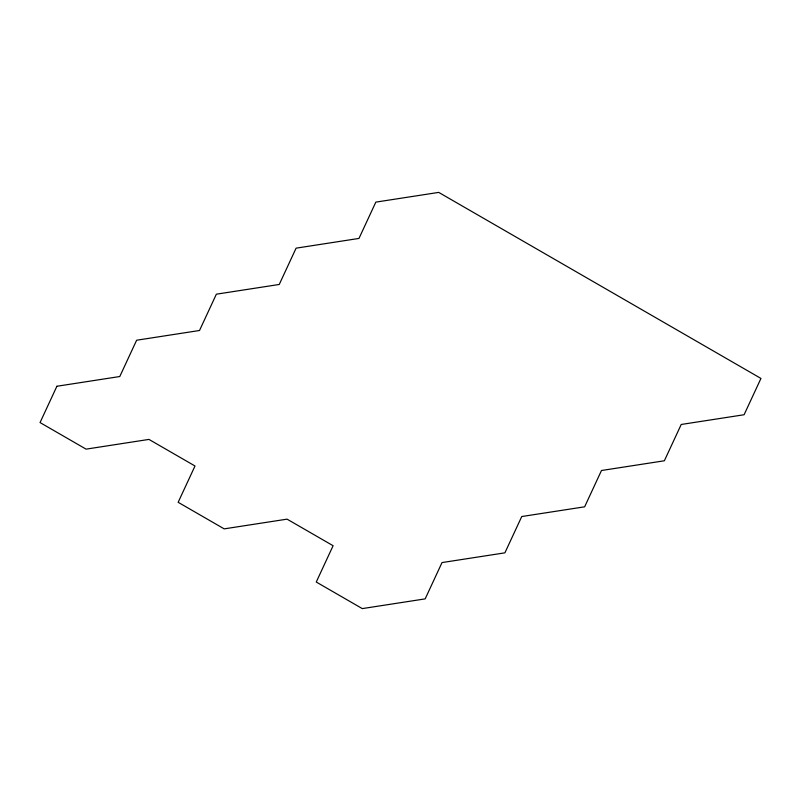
<?xml version="1.0" encoding="UTF-8"?>
<svg xmlns="http://www.w3.org/2000/svg" width="801" height="801" viewBox="0 0 801 801"><rect width="100%" height="100%" fill="white"/><g stroke="black" fill="none" stroke-linecap="round" stroke-linejoin="round"><path stroke-width="1.2" d="M56.901 386.262L40.05 422.568L86.087 449.141L148.966 439.409L195.003 465.992L178.152 502.297L224.19 528.87L287.068 519.148L333.106 545.721L316.255 582.027L362.282 608.6L425.171 598.878L442.022 562.572L504.9 552.84L521.751 516.535L584.64 506.813L601.481 470.507L664.369 460.775L681.22 424.47L744.099 414.738L760.95 378.432L438.718 192.4L375.829 202.122L358.978 238.428L296.1 248.16L279.249 284.465L216.36 294.187L199.519 330.493L136.631 340.225L119.78 376.53L56.901 386.262"/></g></svg>
